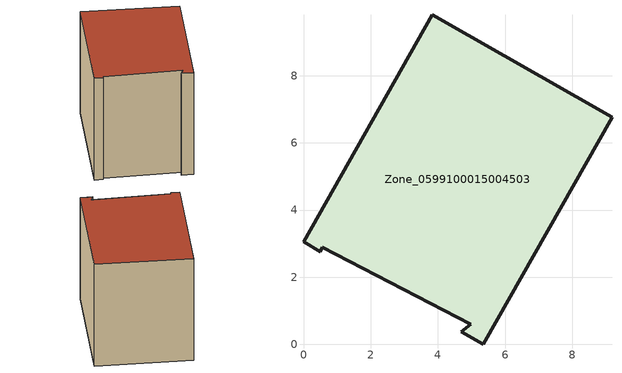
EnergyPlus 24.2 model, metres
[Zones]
Zone_0599100015004503
 floor ground (C_G): 0.5,2.77 0,3.05 3.83,9.82 9.18,6.77 5.35,0 4.69,0.38 4.97,0.6 0.56,2.89 z0.82
 wall outside (C_F): 0.5,2.77 0.56,2.89 4.97,0.6 4.69,0.38 5.35,0 9.18,6.77 3.83,9.82 0,3.05 0.5,2.77 z0.82:8.21
 roof outside (C_R): 0,3.05 0.5,2.77 0.56,2.89 4.97,0.6 4.69,0.38 5.35,0 9.18,6.77 3.83,9.82 z8.21
[BUILDING]
Pand.0599100015004503: North Axis=0; Terrain=City; Loads Convergence Tolerance Value=0.04; Temperature Convergence Tolerance Value=0.4; Solar Distribution=FullExterior; Maximum Number of Warmup Days=25; Minimum Number of Warmup Days=1
[Site:Location]
Rotterdam.The.Hague.AP_ZH_NLD Design_Conditions: Latitude=51.96; Longitude=4.45; Time Zone=1; Elevation=-4.5
[SITE:GROUNDTEMPERATURE:BUILDINGSURFACE]
18, 18, 18, 18, 18, 18, 18, 18, 18, 18, 18, 18
[MATERIAL] Thermal Absorptance=0.9; Solar Absorptance=0.7; Visible Absorptance=0.7
Name | Roughness | Thickness | Conductivity | Density | Specific Heat
G.TI.1946-1964 | MediumSmooth | 0.15 | 1 | 540 | 1210
F.TI.1946-1964 | Rough | 0.3 | 0.857143 | 1920 | 840
R.TI.1946-1964 | MediumRough | 0.2 | 0.277778 | 1500 | 1000
[CONSTRUCTION]
C_G: G.TI.1946-1964
C_F: F.TI.1946-1964
C_R: R.TI.1946-1964
[ZONE]
Zone_0599100015004503: Type=1; Multiplier=1; Ceiling Height=Autocalculate; Volume=Autocalculate; Floor Area=autocalculate; Part of Total Floor Area=Yes
[ZONEINFILTRATION:DESIGNFLOWRATE]
Infil_Zone_0599100015004503: Zone or ZoneList or Space or SpaceList=Zone_0599100015004503; Schedule=AlwaysOn; Design Flow Rate Calculation Method=Flow/Area; Flow Rate per Floor Area=0.003; Constant Term Coefficient=1; Temperature Term Coefficient=0; Velocity Term Coefficient=0; Velocity Squared Term Coefficient=0
[HVACTEMPLATE:ZONE:IDEALLOADSAIRSYSTEM]
Zone_0599100015004503: Maximum Heating Supply Air Temperature=50; Minimum Cooling Supply Air Temperature=13; Maximum Heating Supply Air Humidity Ratio=0.0156; Minimum Cooling Supply Air Humidity Ratio=0.0077; Heating Limit=NoLimit; Cooling Limit=NoLimit; Dehumidification Control Type=ConstantSensibleHeatRatio; Cooling Sensible Heat Ratio=0.7; Dehumidification Setpoint=60; Humidification Control Type=None; Humidification Setpoint=30; Outdoor Air Method=None; Outdoor Air Flow Rate per Person=0.00944; Outdoor Air Flow Rate per Zone Floor Area=0; Outdoor Air Flow Rate per Zone=0; Demand Controlled Ventilation Type=None; Outdoor Air Economizer Type=NoEconomizer; Heat Recovery Type=None; Sensible Heat Recovery Effectiveness=0.7; Latent Heat Recovery Effectiveness=0.65
[ZONECONTROL:THERMOSTAT]
ThermostatControl_Zone_0599100015004503: Zone or ZoneList=Zone_0599100015004503; Control Type Schedule=DualSetpointControlType; Control 1=Thermostat_Zone_0599100015004503; Temperature Difference Between Cutout And Setpoint=0
[THERMOSTATSETPOINT:DUALSETPOINT]
Thermostat_Zone_0599100015004503: Heating Setpoint Temperature Schedule=HeatingSetpoint_Zone_0599100015004503; Cooling Setpoint Temperature Schedule=CoolingSetpoint_Zone_0599100015004503
[SCHEDULE:COMPACT]
HeatingSetpoint_Zone_0599100015004503: Through: 12/31, For: AllDays, Until: 24:00, 21
CoolingSetpoint_Zone_0599100015004503: Through: 12/31, For: AllDays, Until: 24:00, 24
DualSetpointControlType: Through: 12/31, For: AllDays, Until: 24:00, 4
AlwaysOn: Through: 12/31, For: AllDays, Until: 24:00, 1
